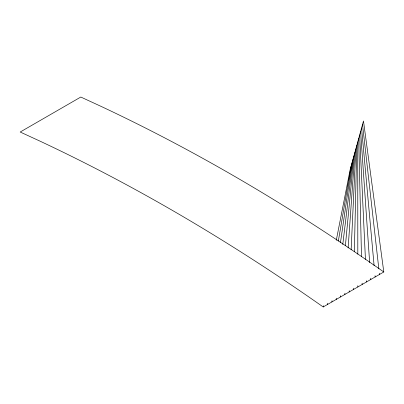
<?xml version="1.0" encoding="UTF-8"?>
<svg xmlns="http://www.w3.org/2000/svg" width="404" height="404" viewBox="0 0 404 404"><rect width="100%" height="100%" fill="white"/><g stroke="black" fill="none" stroke-linecap="round" stroke-linejoin="round"><path stroke-width="0.61" d="M353.5 289.466L353.53 288.209M354.364 251.732L356.793 145.435M349.172 291.966L349.228 290.708M351.137 249.748L355.833 148.924M344.844 294.466L344.93 293.208M348.127 247.955L354.879 152.419M340.516 296.965L340.633 295.713M345.4 245.556L353.924 155.909M336.184 299.465L336.335 298.213M342.779 244.44L352.965 159.398M331.856 301.965L332.038 300.717M340.441 242.718L352.01 162.888M327.528 304.464L327.74 303.217M338.34 241.021L351.056 166.382M323.2 306.959L383.8 271.973C336.633 238.845 288.168 207.545 238.36 178.533A1985.433 1146.294 60 0 0 100.424 106.08L80.8 97.041L20.2 132.027L39.824 141.057A1985.433 1146.294 60 0 1 177.76 213.509C227.558 242.541 276.033 273.826 323.2 306.959L323.442 305.727M336.285 240.269L350.096 169.872L363.484 120.998L383.8 271.973M362.529 124.493L378.836 268.847M379.331 273.225L379.472 274.473M361.575 127.982L374.114 265.706M375.028 275.72L375.144 276.972M360.615 131.472L369.65 262.539M370.726 278.22L370.816 279.472M359.661 134.961L365.438 259.353M366.428 280.714L366.484 281.972M358.707 138.456L361.504 256.777M362.125 283.209L362.156 284.472M357.747 141.945L357.813 254.182M357.828 285.709L357.828 286.966"/></g></svg>
